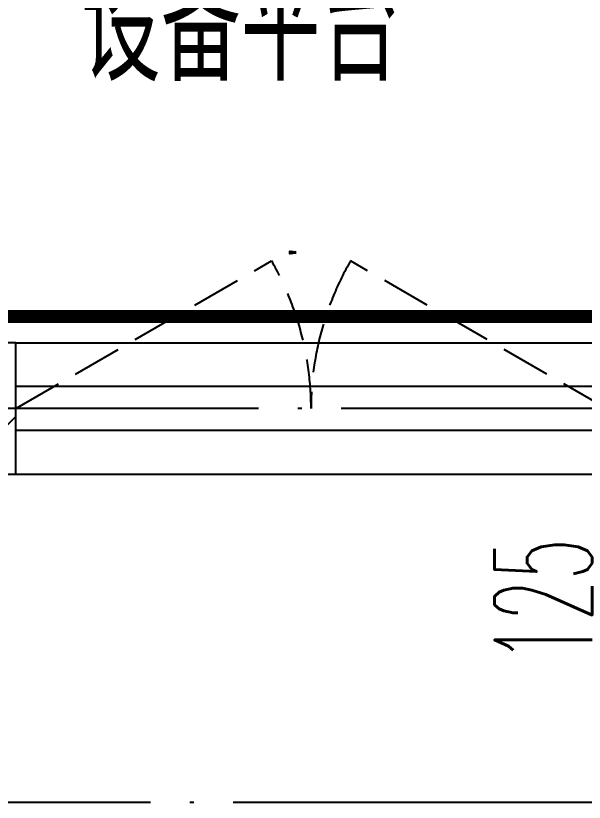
# Model space of a CAD drawing. Extents: x 27938 to 1507990, y 110129 to 923079.
# Drawn here: x 1218264 to 1219130, y 589324 to 590522 of the extents above; entities that cross this region are included whole.
import ezdxf

# ---------------------------------------------------------------- set-up
doc = ezdxf.new("R2010")
doc.units = 0
doc.header["$LTSCALE"] = 1000
doc.header["$MEASUREMENT"] = 0
doc.linetypes.add('DASH', pattern=[0.35, 0.25, -0.1])
doc.linetypes.add('DOTE', pattern=[2.4200000000000004, 2, -0.2, 0.02, -0.2])
for name, color, linetype in [('----建筑底图', 8, 'Continuous'), ('DIM_SYMB', 3, 'Continuous'), ('DOTE', 1, 'Continuous'), ('PUB_HATCH', 8, 'Continuous'), ('PUB_TEXT', 4, 'Continuous'), ('WALL', 9, 'Continuous'), ('WINDOW', 4, 'Continuous'), ('WINDOW_TEXT', 7, 'Continuous')]:
    doc.layers.add(name, color=color, linetype=linetype)
doc.styles.add('_TCH_DIM_T3', font='SIMPLEX.shx', dxfattribs={"width": 0.4941176470588236, "bigfont": 'GBCBIG.shx'})
doc.styles.add('_TCH_WINDOW', font='SIMPLEX.shx', dxfattribs={"width": 0.7, "height": 3.5, "bigfont": 'GBCBIG.shx'})
doc.styles.get("Standard").update_dxf_attribs({"font": 'gbenor.shx', "bigfont": 'gbcbig.shx'})
doc.dimstyles.new('_TWT_ARCH&&50', dxfattribs={"dimtxt": 148.75, "dimasz": 50, "dimexe": 125, "dimexo": 150, "dimgap": 63.12500000000001, "dimtad": 1, "dimdec": 0, "dimzin": 0, "dimdsep": 46, "dimtxsty": '_TCH_DIM_T3', "dimblk": 'ARCHTICK', "dimcen": 0.09, "dimclrt": 7, "dimazin": 2, "dimtfac": 1, "dimtdec": 0, "dimtix": 1, "dimtmove": 2, "dimatfit": 3, "dimfxl": 100, "dimtolj": 1, "dimtzin": 0, "dimarcsym": 0})

# ---------------------------------------------------------------- blocks, each defined once
blk = doc.blocks.new('$WINLIB2D$00000001')
at = {"color": 0}
for points in [[(-0.4999999999999964, 0.5000000000000142), (-0.4999999999999964, -0.4999999999999858)], [(-0.4999999999999964, 0.5000000000000142), (0.5000000000000036, 0.5000000000000142)], [(0.5000000000000036, -0.4999999999999858), (0.5000000000000036, 0.5000000000000142)], [(0.5000000000000036, 0.1666666666666714), (-0.4999999999999964, 0.1666666666666714)], [(0.5000000000000036, -0.1666666666666572), (-0.4999999999999964, -0.1666666666666572)], [(-0.4999999999999964, -0.4999999999999858), (0.5000000000000036, -0.4999999999999858)]]:
    blk.add_lwpolyline(points, dxfattribs=at)
blk = doc.blocks.new('A$C149A4CC3')
at = {"layer": 'PUB_HATCH'}
h = blk.add_hatch(dxfattribs=at)
h.set_pattern_fill('普通砖', color=256, scale=50, style=0)
h.set_pattern_definition([(45, (0, 89.755675), (-88.38838300365748, 88.3883830036575), [])])
h.paths.add_polyline_path([(-8199.999989387456, -16710.08435545635), (-7999.999984923729, -16710.08435546495), (-7999.999984915128, -16510.08435546494), (-8099.999989361076, -16510.08435546064), (-8199.999989368787, -16576.75102202212)])
at = {"color": 8, "linetype": 'DASH', "ltscale": 0.8, "const_width": 20}
blk.add_lwpolyline([(-6359.999989774195, -16470.08435552154), (-8059.999984820839, -16470.08437112049), (-8059.999984820839, -15710.08530140889)], dxfattribs=at)
at = {"layer": 'DOTE', "color": 169, "linetype": 'DOTE', "ltscale": 0.3}
for p, q in [((25039.89799962282, -16610.08434715244), (-25818.76699962281, -16610.08434715233)), ((-25818.76699962281, -17209.81407665176), (25039.89799962282, -17209.81412224047))]:
    blk.add_line(p, q, dxfattribs=at)
at = {"layer": 'WALL', "color": 8}
for p, q in [((-7999.999984915128, -16510.08435546494), (-8099.999989361076, -16510.08435546064)), ((-7999.999984923729, -16710.08435546495), (-7999.999984915128, -16510.08435546494)), ((-8199.999989387456, -16710.08435545635), (-7999.999984923729, -16710.08435546495))]:
    blk.add_line(p, q, dxfattribs=at)
at = {"layer": 'WINDOW', "color": 8, "linetype": 'DASH', "ltscale": 0.3}
for points in [[(-7999.999985068687, -16610.08496459265), (-7610.246795760118, -16385.15730627667, -0.131605288826864), (-7549.999985018861, -16610.0849645639)], [(-7099.999984969036, -16610.08496459265), (-7489.753174277605, -16385.15730627667, 0.131605288826864), (-7549.999985018861, -16610.0849645639)]]:
    blk.add_lwpolyline(points, format="xyb", dxfattribs=at)
at = {"layer": 'WINDOW', "color": 8}
ref = blk.add_blockref('$WINLIB2D$00000001', (-7549.99998491944, -16610.0843554843), dxfattribs=dict(at, xscale=-900, yscale=200, zscale=-900, rotation=179.999999997536))
ref.add_attrib('A', 'C0914', (-7583.82426959311, -16374.70996456393), dxfattribs={"layer": 'WINDOW_TEXT', "color": 8, "ltscale": 0.5, "height": 4.25, "rotation": 359.999999997536, "style": '_TCH_WINDOW', "width": 0.4941176470588236})
at = {"layer": 'PUB_TEXT', "color": 8}
blk.add_text('设备平台', height=168.7943262411347, dxfattribs=at).set_placement((-7900.236182723776, -16111.11622094241))
blk = doc.blocks.new('_ArchTick')
at = {"color": 0, "linetype": 'ByBlock', "const_width": 0.4}
blk.add_lwpolyline([(-0.5, -0.5), (0.5, 0.5)], dxfattribs=at)
blk = doc.blocks.new('*D519')
at = {"layer": 'Defpoints', "color": 0}
for p in [(1219380.08177696, 589693.9750472049), (1220063.693153446, 589693.9750472049), (1220063.693153446, 589568.9756652017)]:
    blk.add_point(p, dxfattribs=at)
at = {"layer": 'DIM_SYMB', "color": 0, "lineweight": -2}
for p, q in [((1219380.08177696, 589693.9750472049), (1219380.08177696, 589743.9750472049)), ((1219913.693153446, 589693.9750472049), (1219255.08177696, 589693.9750472049)), ((1219380.08177696, 589568.9756652017), (1219380.08177696, 589693.9750472049)), ((1219913.693153446, 589568.9756652017), (1219255.08177696, 589568.9756652017)), ((1219380.08177696, 589568.9756652017), (1219380.08177696, 589518.9756652017))]:
    blk.add_line(p, q, dxfattribs=at)
at = {"layer": 'DIM_SYMB', "color": 0, "lineweight": -2, "xscale": 50, "yscale": 50, "zscale": 50}
for p, rotation in [((1219380.08177696, 589693.9750472049), 270), ((1219380.08177696, 589568.9756652017), 90)]:
    blk.add_blockref('_ArchTick', p, dxfattribs=dict(at, rotation=rotation))
at = {"layer": 'DIM_SYMB', "color": 7, "insert": (1219067.58177696, 589631.4753562033), "char_height": 148.75, "attachment_point": 5, "rotation": 90, "style": '_TCH_DIM_T3'}
blk.add_mtext('\\A1;125', dxfattribs=at)

msp = doc.modelspace()

# ---------------------------------------------------------------- block references
at = {"layer": '----建筑底图'}
msp.add_blockref('A$C149A4CC3', (1226263.606702472, 606534.0600115282), dxfattribs=at)

# ---------------------------------------------------------------- next in the draw order: dimensions: what is measured, and where the dimension line sits
at = {"layer": 'DIM_SYMB'}
dim = msp.add_linear_dim(base=(1219380.08177696, 589693.9750472049), p1=(1220063.693153446, 589568.9756652017), p2=(1220063.693153446, 589693.9750472049), angle=90, dimstyle='_TWT_ARCH&&50', dxfattribs=at)
dim.commit()
dim.dimension.update_dxf_attribs({"geometry": '*D519', "text_midpoint": (1219067.58177696, 589631.4753562033), "dimtype": 129})

doc.saveas('drawing.dxf')
